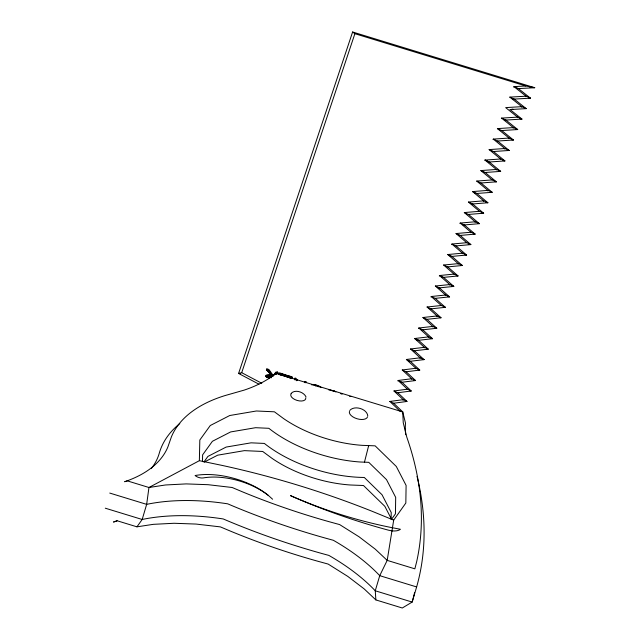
<?xml version="1.0" encoding="UTF-8"?>
<svg xmlns="http://www.w3.org/2000/svg" width="640" height="640" viewBox="0 0 640 640"><rect width="100%" height="100%" fill="white"/><g stroke="black" fill="none" stroke-linecap="round" stroke-linejoin="round"><path stroke-width="0.96" d="M391.104 519.28L391.216 512.488L382.024 494.744L364.288 477.464A94.96 48.336 16.5 0 1 264.36 443.432L251.072 442.832L226.16 447.064L207.92 456.416L203.896 462.008M405.688 434.736A208.56 106.168 16.5 0 1 405.504 423.16L402.72 411.904L275.744 373.328L271.064 377.024A186.608 94.992 16.5 0 1 244.064 390.152L224.944 395.6A194.312 98.912 16.5 0 0 171.464 436.712L167.888 446.928A168.288 85.664 16.5 0 1 124.656 481.712L127.344 480.888L148.96 487.496L199.36 460.68L199.824 440.008L210.28 425.512L229.76 415.512L256.384 410.992L274.416 411.808L283.512 418.536A88.144 44.864 16.5 0 0 362.224 445.344L375.144 445.848L396.288 466.456L406.104 485.416L405.832 503.032L393.688 520.128L387.192 560.376L379.736 575.664L375.256 590.784L375.872 599.92L402.296 608L412.152 602.072L416.632 586.944A746.328 379.912 16.5 0 0 417.032 476.344M202.464 461.648L202.616 454.864L212.4 441.296L230.64 431.936L255.552 427.704L268.84 428.304A94.96 48.336 16.5 0 0 360.144 462L368.768 462.344L386.504 479.616L395.688 497.368L395.44 513.848L391.456 519.456M402.72 411.904L403.248 422.76L406.808 437.2A739.88 376.632 16.5 0 1 416.664 561.72L414.856 568.832L387.192 560.376L375.24 549.136L359.032 536.776L339.632 524.584L328.88 521.64A400.416 203.832 16.5 0 1 242.232 491.744L232.12 487.488L208.104 484.696L186.2 483.904L165.512 484.976L148.96 487.496L146.656 504.36L142.176 519.48L136.952 526.832L117.384 520.84L113.464 522.048L117.112 520.696M305.672 382.776C306.984 381.312 304.12 380.952 304.392 382.472M305.984 381.632L305.544 382.376M269.184 371.376L269.504 370.312C268.728 368.624 265.224 368.704 268.288 369.992L267.96 371.24L270.96 375.16L271.28 374.088L270.624 373.488L270.512 374.504M268.288 369.992L270.76 373.376M367.784 416.016C367.208 408.784 354.344 405.008 349.728 410.488M290.424 376.72L290.096 377.944L290.176 376.528L278.712 373.128L280.264 373.08L287.704 375.592L287.464 376.768L287.856 375.664M294.792 378.256L295.592 379.24L294.472 379.024L294.848 379.288M294.48 379.312L294.792 378.248L295.768 378.224L297.336 380.568M275.056 374.176L275.544 373.2L274.952 374.088M364.456 462.176L368.68 445.6M267.968 371.056L266.424 370.192L266.696 369.04M266.424 370.192L266.768 369M267.064 370.336L267.376 369.272M266.44 376.92C267.536 377.048 263.24 376.248 268.064 374.784C269.336 374.672 272.32 375.48 271.28 374.088M267.568 370.816L267.808 369.712M265.84 376.512L266.208 375.088M267.672 370.84L267.992 369.768M266.168 376.84L266.664 375.68M269.68 378.344L266.44 377.064L266.752 375.856M267.168 376.568L267.64 375.224L273.672 375.392M267.32 376.864L267.64 375.224M268.968 372.312L269.28 371.248M268.816 378.08L269.128 377.016L271.384 377.776M269.56 375.992L269.872 374.928M270.152 374.328L270.464 373.264M269.056 378.104L269.376 377.04M270.312 374.56L270.624 373.488M270.888 375.264L271.2 374.008M275.144 374.088C274.28 371.968 278.384 370.896 277.32 373.216L276.424 374.04L277.632 372.152M275.224 374.264L275.544 373.2M276.424 374.04L276.736 372.976M277.32 373.216L277.44 372.04M290.104 377.784L278.48 374.32L278.712 373.128M278.48 374.32L278.72 373.2M280.008 374.624L280.416 373.52M280.584 373.384L280.264 374.448L279.944 374.152M280.544 374.672L280.856 373.608M280.712 374.792L281.032 373.728M281.4 374.792L281.72 373.728M281.568 375.048L281.88 373.984M281.664 375.048L282.032 373.864M281.96 375.176L282.24 373.952M282.544 375.384L282.856 374.32M286.712 376.776L287.032 375.712M287.168 376.744L287.48 375.68M287.328 376.952L287.64 375.88M287.672 376.984L288.04 375.936M291.048 378.552C294.408 377.536 287.856 374.432 287.848 376.864L287.464 376.768M289.536 377.36L288.944 377.336L289.264 376.264M289.52 377.624L289.84 376.56M289.864 377.592L290.176 376.528M290.912 378.592L291.224 377.528L292.208 376.992M291.072 378.544L291.392 377.48M291.536 378.168L291.856 377.104M291.768 378.208L292.032 377.12M295.456 379.288L295.768 378.224M296.616 380.744L296.928 379.68M304.512 382.632L304.768 381.504M315.896 386.408L316.024 385.192L311.488 384.784M397.952 381L398.112 380.472L411.656 378.736L415.528 380.536L401.968 382.264L400.296 381.976M418.64 328.528L418.8 328L432.84 326.416L436.816 328.248L422.76 329.824L421.048 329.52M431.056 297.048L431.208 296.512L445.552 295.024L449.584 296.872L435.232 298.36L431.208 296.512L441.312 305.488L445.328 307.328L431.072 308.848L429.352 308.536M439.328 276.056L439.488 275.528L454.024 274.096L458.096 275.952L443.552 277.384L441.8 277.064M403.024 400.2L403.184 399.664L393.976 390.968L407.424 389.2L411.272 390.992L397.808 392.752L396.152 392.464M411.496 379.272L411.656 378.736L402.248 369.976L415.896 368.272L419.784 370.08L406.128 371.776L402.248 369.976M451.736 244.576L451.896 244.04L466.728 242.704L470.872 244.584L456.024 245.92L451.896 244.04L462.496 253.168L466.616 255.04L451.864 256.408L450.096 256.088M415.736 368.808L415.896 368.272L406.384 359.48L420.128 357.808L424.04 359.616L410.288 361.288L408.6 360.992M419.976 358.344L420.128 357.808L410.528 348.984L424.368 347.344L428.296 349.16L414.44 350.8L412.752 350.504M460.016 223.584L460.168 223.056L475.2 221.776L479.384 223.664L464.344 224.944L462.544 224.616M424.208 347.88L424.368 347.344L414.672 338.504L428.608 336.88L432.552 338.704L418.6 340.312L416.896 340.008M428.448 337.416L428.608 336.88L418.8 328L422.76 329.824L432.552 338.704L429.992 338.248M432.68 326.952L432.84 326.416L422.936 317.504L437.08 315.952L441.072 317.784L426.92 319.336L422.936 317.504M436.92 316.488L437.08 315.952L427.072 307.008L441.312 305.488M445.392 295.56L445.552 295.024L435.352 286.024L449.784 284.56L453.84 286.416L439.392 287.872L437.648 287.56M449.632 285.096L449.784 284.56L439.488 275.528L443.552 277.384L453.84 286.416L452.096 286.096M493.104 139.632L493.264 139.096L509.088 138.064L513.448 140L497.608 141.04L493.264 139.096L504.856 148.528L509.184 150.464L493.448 151.528L491.592 151.176M458.104 264.168L458.256 263.632L447.76 254.536L462.496 253.168L462.336 253.704M501.376 118.64L501.536 118.104L517.56 117.136L521.96 119.088L505.92 120.064L504.04 119.704M513.784 87.152L513.944 86.624L525.8 85.984L534.728 87.712L518.4 88.6L516.488 88.232M470.808 232.776L470.968 232.24L460.168 223.056L464.344 224.944L475.128 234.12L460.184 235.432L458.4 235.104M475.048 222.312L475.2 221.776L464.304 212.56L479.44 211.312L483.64 213.208L468.496 214.456L464.304 212.56M483.52 201.384L483.672 200.848L472.584 191.568L487.912 190.384L492.16 192.296L476.816 193.48L474.992 193.144M487.752 190.92L487.912 190.384L476.72 181.072L492.144 179.92L496.416 181.832L480.976 182.992L476.72 181.072M496.224 169.984L496.384 169.456L485 160.096L500.616 158.992L504.928 160.92L489.288 162.016L485 160.096L489.288 162.016L500.672 171.376L485.136 172.504L483.296 172.16M500.464 159.52L500.616 158.992L489.128 149.592L504.856 148.528L504.696 149.056M508.928 138.592L509.088 138.064L497.4 128.6L513.328 127.6L517.704 129.544L501.768 130.552L497.4 128.6M513.168 128.128L513.328 127.6L501.536 118.104L505.92 120.064L517.704 129.544L515.824 129.192M517.4 117.664L517.56 117.136L505.672 107.608L521.792 106.664L526.216 108.632L510.08 109.576L521.96 119.088L520.072 118.728M521.64 107.2L521.792 106.664L509.808 97.12L526.032 96.2L530.472 98.168L514.24 99.088L512.344 98.728M525.872 96.736L526.032 96.2L513.944 86.624L518.4 88.6L530.472 98.168L528.568 97.808M530.112 87.376L534.728 87.712L352.608 32L238.592 373.448L258.912 384.168M240.456 373.656L238.592 373.448L241.696 372.688L354.888 33.696L352.608 32M275.472 373.136L275.264 373.632M276.312 373.648L276.048 373.072L277.12 373.112M294.952 379.92L295.312 379.28L296.064 380.096M291.096 393.448C294.936 389.048 303.864 391.936 306.032 396.944M266.344 375.192L266.488 375.776M275.376 373.104L275.704 372.304M267.208 376.392L270.984 377.376M289.544 377.904L290.408 376.88M266.384 370.112L267.32 370.16M204.344 462.016L217.68 455.176L244.4 450.64L262.712 451.464L271.96 458.304A87.744 44.664 16.5 0 0 350.312 484.992L363.48 485.512L384.832 506.304L391.552 519.28M269.504 370.312L272.592 374.624L274.16 375.184M290.616 378.504L291.224 377.528M266.552 376L266.032 376.256M510.08 109.576L512.928 109.112M136.952 526.832L153.264 524.344L174.064 523.272L196.072 524.064L220.392 526.896L230.72 531.232A399.52 203.368 16.5 0 0 317.176 561.064L328.16 564.08L347.8 576.416L364.096 588.84L375.872 599.92M389.832 401.456L403.184 399.664L407.008 401.448L393.648 403.24L389.832 401.456L400.056 411.192L402.752 411.912L393.648 403.24M443.624 265.032L458.256 263.632L462.36 265.496L447.712 266.896L443.624 265.032L454.024 274.096M466.728 242.704L456.032 233.544L470.968 232.24L475.128 234.12L473.336 233.8M479.44 211.312L468.448 202.064L483.672 200.848L487.904 202.752L472.656 203.968L470.848 203.632M349.68 396.408L351.16 396.488M492.144 179.92L480.856 170.576L496.384 169.456L500.672 171.376L498.832 171.032M330.632 390.296L334.04 391.32M340.84 393.472L342.624 393.904M312.352 384.464C314.72 384.096 318.568 385.864 319.712 386.352L320.928 387.56M328.824 389.928L334.256 390.84L335.856 391.992M340.816 393.672L341.464 394.008M409.6 390.704L411.272 390.992L401.968 382.264L398.112 380.472L407.424 389.2M405.352 401.16L407.008 401.448L397.808 392.752L393.976 390.968M424.04 359.616L422.352 359.32L424.04 359.616L414.44 350.8L410.528 348.984M418.104 369.784L419.784 370.08L410.288 361.288L406.384 359.48M413.856 380.24L415.528 380.536L406.128 371.776M426.6 348.864L428.296 349.16L418.6 340.312L414.664 338.496L418.6 340.312M316.216 385.344L319.232 386.992M443.592 307.016L445.328 307.328L435.232 298.36M439.344 317.48L441.072 317.784L431.072 308.848L427.072 307.008M435.096 327.944L436.816 328.248L426.92 319.336M456.344 275.64L458.096 275.952L447.712 266.896M447.848 296.56L449.584 296.872L439.392 287.872L435.352 286.024M273.152 376.456L268.072 376.224L267.552 375.656M468.2 244.096L470.872 244.584L460.184 235.432L456.032 233.544M464.84 254.72L466.616 255.04L456.024 245.92M460.592 265.176L462.36 265.496L451.864 256.408L447.76 254.536M486.088 202.416L487.904 202.752L476.816 193.48L472.584 191.568M481.832 212.88L483.64 213.208L472.656 203.968L468.448 202.064M477.584 223.336L479.384 223.664L468.496 214.456M494.584 181.496L496.416 181.832L485.136 172.504L480.856 170.576M490.336 191.952L492.16 192.296L480.976 182.992M511.576 139.656L513.448 140L501.768 130.552M507.328 150.112L509.184 150.464L497.608 141.04M503.08 160.576L504.928 160.92L493.448 151.528L489.128 149.592M524.32 108.272L526.216 108.632L514.24 99.088L509.808 97.12M268.488 377.576L267.768 377.224M199.36 460.68L221.632 465.312A485.688 247.24 16.5 0 1 372.744 511.536L393.688 520.128M286.944 376.52L287.544 376.728M354.888 33.696L525.8 85.984M109.752 493.072L146.656 504.36A164.84 83.912 16.5 0 1 227.704 503.832A407.128 207.248 16.5 0 0 333.32 540.272A164.84 83.912 16.5 0 1 379.736 575.664L416.632 586.944M105.272 508.192L142.176 519.48A164.84 83.912 16.5 0 1 223.224 518.952A407.128 207.248 16.5 0 0 328.84 555.4A164.84 83.912 16.5 0 1 375.256 590.784L412.152 602.072A746.328 379.912 16.5 0 0 414.624 592.432M282.128 374.912L281.152 374.552M269.128 377.016L266.76 376M241.696 372.688L261.784 383.28M272.608 499.232L268.056 495.176A56.736 28.88 16.5 0 0 195.088 475.52A6.248 3.184 16.5 0 0 203.048 477.96A50.912 25.912 16.5 0 1 268.52 495.592M179.808 423.56A201.024 102.328 16.5 0 0 159.264 453.24A161.576 82.248 16.5 0 1 151.352 468.456M305.76 397.864A7.776 3.96 16.5 0 1 297 400.392A7.776 3.96 16.5 0 1 291.4 393.472M367.512 416.928A9.44 4.808 16.5 0 1 356.96 418.728A9.44 4.808 16.5 0 1 349.456 411.408M392.168 530.88L388.616 530.216A352.416 179.392 16.5 0 1 290.52 495.64A251.2 127.872 16.5 0 0 391.064 527.48L400.424 529.264A12.288 6.256 16.5 0 1 392.168 530.88"/></g></svg>
